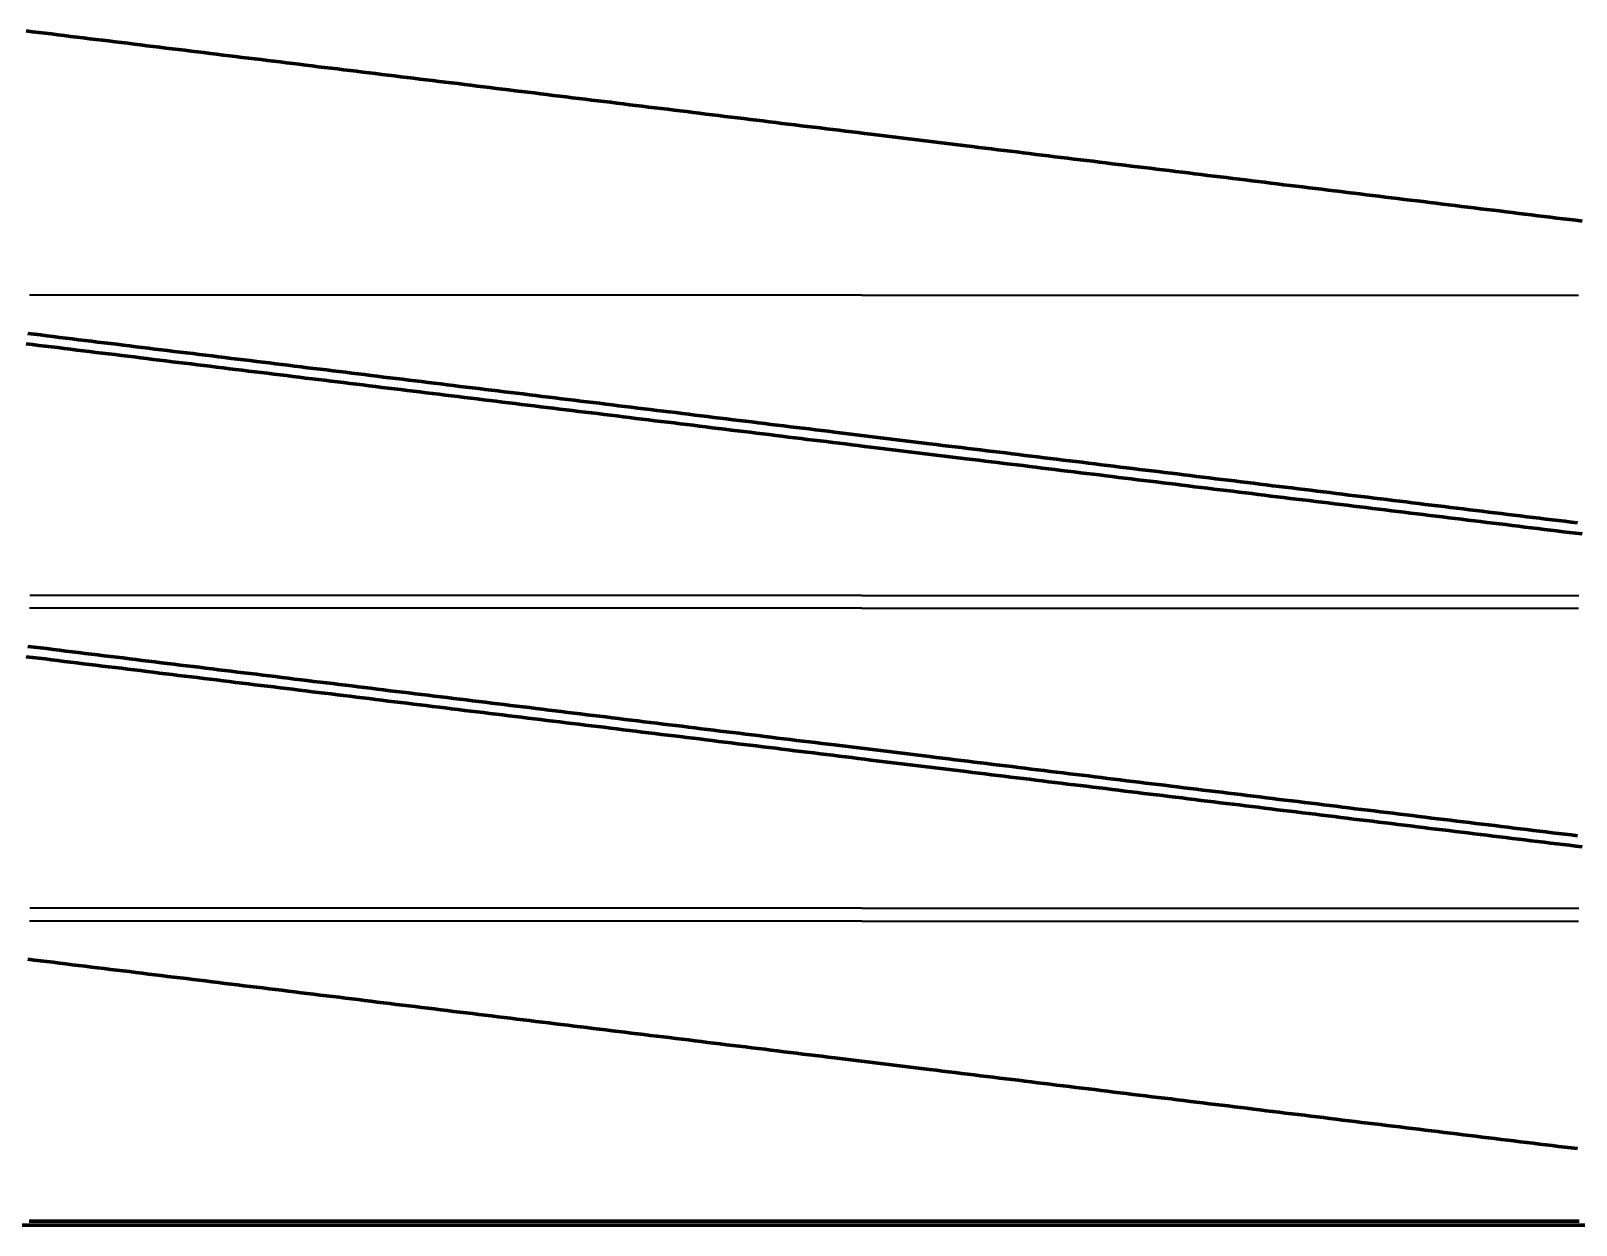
# Model space of a CAD drawing. Header units: millimetres. Extents: x 0 to 2382, y 0 to 420.
# Drawn here: x 156.19 to 168.29, y 159.91 to 169.26 of the extents above; entities that cross this region are included whole.
import ezdxf

# ---------------------------------------------------------------- set-up
doc = ezdxf.new("R2010")
doc.units = ezdxf.units.MM
doc.linetypes.add('IRAM-E-TRAZOS', pattern=[5, 4, -1])
doc.layers.add('01-VISIBLE', color=7, linetype='CONTINUOUS', lineweight=70)
doc.layers.add('02-OCULTA', color=4, linetype='IRAM-E-TRAZOS', lineweight=35)

msp = doc.modelspace()

# ---------------------------------------------------------------- linework, layer by layer
at = {"layer": '01-VISIBLE'}
for p, q in [((163.515, 168.358), (162.77, 168.449)), ((163.23, 166.026), (162.485, 166.117)), ((163.515, 165.908), (162.77, 165.999)), ((163.23, 163.576), (162.485, 163.667)), ((163.515, 163.458), (162.77, 163.549)), ((163.23, 161.126), (162.485, 161.217)), ((154.62, 159.908), (171.38, 159.908)), ((154.62, 159.908), (171.38, 159.908)), ((162.699, 159.938), (163.301, 159.938))]:
    msp.add_line(p, q, dxfattribs=at)
for points in [[(162.77, 168.449), (162.72, 168.455), (162.67, 168.462), (162.621, 168.468), (162.571, 168.474), (162.521, 168.48), (162.471, 168.486), (162.422, 168.492), (162.372, 168.498), (162.322, 168.504), (162.272, 168.51), (162.223, 168.516), (162.173, 168.522), (162.123, 168.528), (162.073, 168.534), (162.024, 168.541), (161.974, 168.547), (161.924, 168.553), (161.874, 168.559), (161.825, 168.565), (161.775, 168.571), (161.725, 168.577), (161.675, 168.583), (161.626, 168.589), (161.576, 168.595), (161.526, 168.601), (161.476, 168.607), (161.427, 168.614), (161.377, 168.62), (161.327, 168.626), (161.277, 168.632), (161.228, 168.638), (161.178, 168.644), (161.128, 168.65), (161.078, 168.656), (161.029, 168.662), (160.979, 168.668), (160.929, 168.674), (160.879, 168.68), (160.83, 168.686), (160.78, 168.693), (160.73, 168.699), (160.68, 168.705), (160.631, 168.711), (160.581, 168.717), (160.531, 168.723), (160.481, 168.729), (160.431, 168.735), (160.382, 168.741), (160.332, 168.747), (160.282, 168.753), (160.232, 168.759), (160.183, 168.765), (160.133, 168.772), (160.083, 168.778), (160.033, 168.784), (159.984, 168.79), (159.934, 168.796), (159.884, 168.802), (159.834, 168.808), (159.785, 168.814), (159.735, 168.82), (159.685, 168.826), (159.635, 168.832), (159.586, 168.838), (159.536, 168.845), (159.486, 168.851), (159.436, 168.857), (159.387, 168.863), (159.337, 168.869), (159.287, 168.875), (159.237, 168.881), (159.188, 168.887), (159.138, 168.893), (159.088, 168.899), (159.038, 168.905), (158.989, 168.911), (158.939, 168.917), (158.889, 168.924), (158.839, 168.93), (158.79, 168.936), (158.74, 168.942), (158.69, 168.948), (158.64, 168.954), (158.591, 168.96), (158.541, 168.966), (158.491, 168.972), (158.441, 168.978), (158.392, 168.984), (158.342, 168.99), (158.292, 168.997), (158.242, 169.003), (158.193, 169.009), (158.143, 169.015), (158.093, 169.021), (158.043, 169.027), (157.994, 169.033), (157.944, 169.039), (157.894, 169.045), (157.844, 169.051), (157.794, 169.057), (157.745, 169.063), (157.695, 169.069), (157.645, 169.076), (157.595, 169.082), (157.546, 169.088), (157.496, 169.094), (157.446, 169.1), (157.396, 169.106), (157.347, 169.112), (157.297, 169.118), (157.247, 169.124), (157.197, 169.13), (157.148, 169.136), (157.098, 169.142), (157.048, 169.149), (156.998, 169.155), (156.949, 169.161), (156.899, 169.167), (156.849, 169.173), (156.799, 169.179), (156.75, 169.185), (156.7, 169.191), (156.65, 169.197), (156.6, 169.203), (156.551, 169.209), (156.501, 169.215), (156.451, 169.221), (156.401, 169.228), (156.352, 169.234), (156.302, 169.24), (156.252, 169.246), (156.202, 169.252), (156.153, 169.258)], [(163.515, 168.358), (163.565, 168.352), (163.615, 168.346), (163.664, 168.34), (163.714, 168.334), (163.764, 168.328), (163.814, 168.322), (163.863, 168.316), (163.913, 168.31), (163.963, 168.304), (164.013, 168.298), (164.062, 168.291), (164.112, 168.285), (164.162, 168.279), (164.212, 168.273), (164.261, 168.267), (164.311, 168.261), (164.361, 168.255), (164.411, 168.249), (164.46, 168.243), (164.51, 168.237), (164.56, 168.231), (164.61, 168.225), (164.659, 168.218), (164.709, 168.212), (164.759, 168.206), (164.809, 168.2), (164.858, 168.194), (164.908, 168.188), (164.958, 168.182), (165.008, 168.176), (165.057, 168.17), (165.107, 168.164), (165.157, 168.158), (165.207, 168.152), (165.256, 168.146), (165.306, 168.139), (165.356, 168.133), (165.406, 168.127), (165.456, 168.121), (165.505, 168.115), (165.555, 168.109), (165.605, 168.103), (165.655, 168.097), (165.704, 168.091), (165.754, 168.085), (165.804, 168.079), (165.854, 168.073), (165.903, 168.066), (165.953, 168.06), (166.003, 168.054), (166.053, 168.048), (166.102, 168.042), (166.152, 168.036), (166.202, 168.03), (166.252, 168.024), (166.301, 168.018), (166.351, 168.012), (166.401, 168.006), (166.451, 168), (166.5, 167.994), (166.55, 167.987), (166.6, 167.981), (166.65, 167.975), (166.699, 167.969), (166.749, 167.963), (166.799, 167.957), (166.849, 167.951), (166.898, 167.945), (166.948, 167.939), (166.998, 167.933), (167.048, 167.927), (167.097, 167.921), (167.147, 167.914), (167.197, 167.908), (167.247, 167.902), (167.296, 167.896), (167.346, 167.89), (167.396, 167.884), (167.446, 167.878), (167.495, 167.872), (167.545, 167.866), (167.595, 167.86), (167.645, 167.854), (167.694, 167.848), (167.744, 167.842), (167.794, 167.835), (167.844, 167.829), (167.893, 167.823), (167.943, 167.817), (167.993, 167.811), (168.043, 167.805), (168.093, 167.799), (168.142, 167.793), (168.192, 167.787), (168.242, 167.781), (168.292, 167.775), (168.341, 167.769)], [(162.77, 165.999), (162.72, 166.005), (162.67, 166.012), (162.621, 166.018), (162.571, 166.024), (162.521, 166.03), (162.471, 166.036), (162.422, 166.042), (162.372, 166.048), (162.322, 166.054), (162.272, 166.06), (162.223, 166.066), (162.173, 166.072), (162.123, 166.078), (162.073, 166.084), (162.024, 166.091), (161.974, 166.097), (161.924, 166.103), (161.874, 166.109), (161.825, 166.115), (161.775, 166.121), (161.725, 166.127), (161.675, 166.133), (161.626, 166.139), (161.576, 166.145), (161.526, 166.151), (161.476, 166.157), (161.427, 166.164), (161.377, 166.17), (161.327, 166.176), (161.277, 166.182), (161.228, 166.188), (161.178, 166.194), (161.128, 166.2), (161.078, 166.206), (161.029, 166.212), (160.979, 166.218), (160.929, 166.224), (160.879, 166.23), (160.83, 166.236), (160.78, 166.243), (160.73, 166.249), (160.68, 166.255), (160.631, 166.261), (160.581, 166.267), (160.531, 166.273), (160.481, 166.279), (160.431, 166.285), (160.382, 166.291), (160.332, 166.297), (160.282, 166.303), (160.232, 166.309), (160.183, 166.315), (160.133, 166.322), (160.083, 166.328), (160.033, 166.334), (159.984, 166.34), (159.934, 166.346), (159.884, 166.352), (159.834, 166.358), (159.785, 166.364), (159.735, 166.37), (159.685, 166.376), (159.635, 166.382), (159.586, 166.388), (159.536, 166.395), (159.486, 166.401), (159.436, 166.407), (159.387, 166.413), (159.337, 166.419), (159.287, 166.425), (159.237, 166.431), (159.188, 166.437), (159.138, 166.443), (159.088, 166.449), (159.038, 166.455), (158.989, 166.461), (158.939, 166.467), (158.889, 166.474), (158.839, 166.48), (158.79, 166.486), (158.74, 166.492), (158.69, 166.498), (158.64, 166.504), (158.591, 166.51), (158.541, 166.516), (158.491, 166.522), (158.441, 166.528), (158.392, 166.534), (158.342, 166.54), (158.292, 166.547), (158.242, 166.553), (158.193, 166.559), (158.143, 166.565), (158.093, 166.571), (158.043, 166.577), (157.994, 166.583), (157.944, 166.589), (157.894, 166.595), (157.844, 166.601), (157.794, 166.607), (157.745, 166.613), (157.695, 166.619), (157.645, 166.626), (157.595, 166.632), (157.546, 166.638), (157.496, 166.644), (157.446, 166.65), (157.396, 166.656), (157.347, 166.662), (157.297, 166.668), (157.247, 166.674), (157.197, 166.68), (157.148, 166.686), (157.098, 166.692), (157.048, 166.699), (156.998, 166.705), (156.949, 166.711), (156.899, 166.717), (156.849, 166.723), (156.799, 166.729), (156.75, 166.735), (156.7, 166.741), (156.65, 166.747), (156.6, 166.753), (156.551, 166.759), (156.501, 166.765), (156.451, 166.771), (156.401, 166.778), (156.352, 166.784), (156.302, 166.79), (156.252, 166.796), (156.202, 166.802), (156.153, 166.808)], [(162.485, 166.117), (162.435, 166.123), (162.385, 166.129), (162.336, 166.135), (162.286, 166.141), (162.236, 166.147), (162.186, 166.153), (162.137, 166.159), (162.087, 166.165), (162.037, 166.171), (161.987, 166.177), (161.938, 166.184), (161.888, 166.19), (161.838, 166.196), (161.788, 166.202), (161.739, 166.208), (161.689, 166.214), (161.639, 166.22), (161.589, 166.226), (161.54, 166.232), (161.49, 166.238), (161.44, 166.244), (161.39, 166.25), (161.341, 166.257), (161.291, 166.263), (161.241, 166.269), (161.191, 166.275), (161.142, 166.281), (161.092, 166.287), (161.042, 166.293), (160.992, 166.299), (160.943, 166.305), (160.893, 166.311), (160.843, 166.317), (160.793, 166.323), (160.744, 166.329), (160.694, 166.336), (160.644, 166.342), (160.594, 166.348), (160.544, 166.354), (160.495, 166.36), (160.445, 166.366), (160.395, 166.372), (160.345, 166.378), (160.296, 166.384), (160.246, 166.39), (160.196, 166.396), (160.146, 166.402), (160.097, 166.409), (160.047, 166.415), (159.997, 166.421), (159.947, 166.427), (159.898, 166.433), (159.848, 166.439), (159.798, 166.445), (159.748, 166.451), (159.699, 166.457), (159.649, 166.463), (159.599, 166.469), (159.549, 166.475), (159.5, 166.481), (159.45, 166.488), (159.4, 166.494), (159.35, 166.5), (159.301, 166.506), (159.251, 166.512), (159.201, 166.518), (159.151, 166.524), (159.102, 166.53), (159.052, 166.536), (159.002, 166.542), (158.952, 166.548), (158.903, 166.554), (158.853, 166.561), (158.803, 166.567), (158.753, 166.573), (158.704, 166.579), (158.654, 166.585), (158.604, 166.591), (158.554, 166.597), (158.505, 166.603), (158.455, 166.609), (158.405, 166.615), (158.355, 166.621), (158.306, 166.627), (158.256, 166.633), (158.206, 166.64), (158.156, 166.646), (158.107, 166.652), (158.057, 166.658), (158.007, 166.664), (157.957, 166.67), (157.907, 166.676), (157.858, 166.682), (157.808, 166.688), (157.758, 166.694), (157.708, 166.7), (157.659, 166.706), (157.609, 166.713), (157.559, 166.719), (157.509, 166.725), (157.46, 166.731), (157.41, 166.737), (157.36, 166.743), (157.31, 166.749), (157.261, 166.755), (157.211, 166.761), (157.161, 166.767), (157.111, 166.773), (157.062, 166.779), (157.012, 166.785), (156.962, 166.792), (156.912, 166.798), (156.863, 166.804), (156.813, 166.81), (156.763, 166.816), (156.713, 166.822), (156.664, 166.828), (156.614, 166.834), (156.564, 166.84), (156.514, 166.846), (156.465, 166.852), (156.415, 166.858), (156.365, 166.865), (156.315, 166.871), (156.266, 166.877), (156.216, 166.883), (156.166, 166.889)], [(163.23, 166.026), (163.28, 166.02), (163.33, 166.013), (163.379, 166.007), (163.429, 166.001), (163.479, 165.995), (163.529, 165.989), (163.578, 165.983), (163.628, 165.977), (163.678, 165.971), (163.728, 165.965), (163.777, 165.959), (163.827, 165.953), (163.877, 165.947), (163.927, 165.941), (163.976, 165.934), (164.026, 165.928), (164.076, 165.922), (164.126, 165.916), (164.175, 165.91), (164.225, 165.904), (164.275, 165.898), (164.325, 165.892), (164.374, 165.886), (164.424, 165.88), (164.474, 165.874), (164.524, 165.868), (164.573, 165.861), (164.623, 165.855), (164.673, 165.849), (164.723, 165.843), (164.772, 165.837), (164.822, 165.831), (164.872, 165.825), (164.922, 165.819), (164.971, 165.813), (165.021, 165.807), (165.071, 165.801), (165.121, 165.795), (165.17, 165.789), (165.22, 165.782), (165.27, 165.776), (165.32, 165.77), (165.369, 165.764), (165.419, 165.758), (165.469, 165.752), (165.519, 165.746), (165.569, 165.74), (165.618, 165.734), (165.668, 165.728), (165.718, 165.722), (165.768, 165.716), (165.817, 165.71), (165.867, 165.703), (165.917, 165.697), (165.967, 165.691), (166.016, 165.685), (166.066, 165.679), (166.116, 165.673), (166.166, 165.667), (166.215, 165.661), (166.265, 165.655), (166.315, 165.649), (166.365, 165.643), (166.414, 165.637), (166.464, 165.63), (166.514, 165.624), (166.564, 165.618), (166.613, 165.612), (166.663, 165.606), (166.713, 165.6), (166.763, 165.594), (166.812, 165.588), (166.862, 165.582), (166.912, 165.576), (166.962, 165.57), (167.011, 165.564), (167.061, 165.558), (167.111, 165.551), (167.161, 165.545), (167.21, 165.539), (167.26, 165.533), (167.31, 165.527), (167.36, 165.521), (167.409, 165.515), (167.459, 165.509), (167.509, 165.503), (167.559, 165.497), (167.608, 165.491), (167.658, 165.485), (167.708, 165.478), (167.758, 165.472), (167.807, 165.466), (167.857, 165.46), (167.907, 165.454), (167.957, 165.448), (168.006, 165.442), (168.056, 165.436), (168.106, 165.43), (168.156, 165.424), (168.206, 165.418), (168.255, 165.412), (168.305, 165.406)], [(163.515, 165.908), (163.565, 165.902), (163.615, 165.896), (163.664, 165.89), (163.714, 165.884), (163.764, 165.878), (163.814, 165.872), (163.863, 165.866), (163.913, 165.86), (163.963, 165.854), (164.013, 165.848), (164.062, 165.841), (164.112, 165.835), (164.162, 165.829), (164.212, 165.823), (164.261, 165.817), (164.311, 165.811), (164.361, 165.805), (164.411, 165.799), (164.46, 165.793), (164.51, 165.787), (164.56, 165.781), (164.61, 165.775), (164.659, 165.768), (164.709, 165.762), (164.759, 165.756), (164.809, 165.75), (164.858, 165.744), (164.908, 165.738), (164.958, 165.732), (165.008, 165.726), (165.057, 165.72), (165.107, 165.714), (165.157, 165.708), (165.207, 165.702), (165.256, 165.696), (165.306, 165.689), (165.356, 165.683), (165.406, 165.677), (165.456, 165.671), (165.505, 165.665), (165.555, 165.659), (165.605, 165.653), (165.655, 165.647), (165.704, 165.641), (165.754, 165.635), (165.804, 165.629), (165.854, 165.623), (165.903, 165.616), (165.953, 165.61), (166.003, 165.604), (166.053, 165.598), (166.102, 165.592), (166.152, 165.586), (166.202, 165.58), (166.252, 165.574), (166.301, 165.568), (166.351, 165.562), (166.401, 165.556), (166.451, 165.55), (166.5, 165.544), (166.55, 165.537), (166.6, 165.531), (166.65, 165.525), (166.699, 165.519), (166.749, 165.513), (166.799, 165.507), (166.849, 165.501), (166.898, 165.495), (166.948, 165.489), (166.998, 165.483), (167.048, 165.477), (167.097, 165.471), (167.147, 165.464), (167.197, 165.458), (167.247, 165.452), (167.296, 165.446), (167.346, 165.44), (167.396, 165.434), (167.446, 165.428), (167.495, 165.422), (167.545, 165.416), (167.595, 165.41), (167.645, 165.404), (167.694, 165.398), (167.744, 165.392), (167.794, 165.385), (167.844, 165.379), (167.893, 165.373), (167.943, 165.367), (167.993, 165.361), (168.043, 165.355), (168.093, 165.349), (168.142, 165.343), (168.192, 165.337), (168.242, 165.331), (168.292, 165.325), (168.341, 165.319)], [(162.485, 163.667), (162.435, 163.673), (162.385, 163.679), (162.336, 163.685), (162.286, 163.691), (162.236, 163.697), (162.186, 163.703), (162.137, 163.709), (162.087, 163.715), (162.037, 163.721), (161.987, 163.727), (161.938, 163.734), (161.888, 163.74), (161.838, 163.746), (161.788, 163.752), (161.739, 163.758), (161.689, 163.764), (161.639, 163.77), (161.589, 163.776), (161.54, 163.782), (161.49, 163.788), (161.44, 163.794), (161.39, 163.8), (161.341, 163.807), (161.291, 163.813), (161.241, 163.819), (161.191, 163.825), (161.142, 163.831), (161.092, 163.837), (161.042, 163.843), (160.992, 163.849), (160.943, 163.855), (160.893, 163.861), (160.843, 163.867), (160.793, 163.873), (160.744, 163.879), (160.694, 163.886), (160.644, 163.892), (160.594, 163.898), (160.544, 163.904), (160.495, 163.91), (160.445, 163.916), (160.395, 163.922), (160.345, 163.928), (160.296, 163.934), (160.246, 163.94), (160.196, 163.946), (160.146, 163.952), (160.097, 163.959), (160.047, 163.965), (159.997, 163.971), (159.947, 163.977), (159.898, 163.983), (159.848, 163.989), (159.798, 163.995), (159.748, 164.001), (159.699, 164.007), (159.649, 164.013), (159.599, 164.019), (159.549, 164.025), (159.5, 164.031), (159.45, 164.038), (159.4, 164.044), (159.35, 164.05), (159.301, 164.056), (159.251, 164.062), (159.201, 164.068), (159.151, 164.074), (159.102, 164.08), (159.052, 164.086), (159.002, 164.092), (158.952, 164.098), (158.903, 164.104), (158.853, 164.111), (158.803, 164.117), (158.753, 164.123), (158.704, 164.129), (158.654, 164.135), (158.604, 164.141), (158.554, 164.147), (158.505, 164.153), (158.455, 164.159), (158.405, 164.165), (158.355, 164.171), (158.306, 164.177), (158.256, 164.183), (158.206, 164.19), (158.156, 164.196), (158.107, 164.202), (158.057, 164.208), (158.007, 164.214), (157.957, 164.22), (157.907, 164.226), (157.858, 164.232), (157.808, 164.238), (157.758, 164.244), (157.708, 164.25), (157.659, 164.256), (157.609, 164.263), (157.559, 164.269), (157.509, 164.275), (157.46, 164.281), (157.41, 164.287), (157.36, 164.293), (157.31, 164.299), (157.261, 164.305), (157.211, 164.311), (157.161, 164.317), (157.111, 164.323), (157.062, 164.329), (157.012, 164.335), (156.962, 164.342), (156.912, 164.348), (156.863, 164.354), (156.813, 164.36), (156.763, 164.366), (156.713, 164.372), (156.664, 164.378), (156.614, 164.384), (156.564, 164.39), (156.514, 164.396), (156.465, 164.402), (156.415, 164.408), (156.365, 164.415), (156.315, 164.421), (156.266, 164.427), (156.216, 164.433), (156.166, 164.439)], [(162.77, 163.549), (162.72, 163.555), (162.67, 163.562), (162.621, 163.568), (162.571, 163.574), (162.521, 163.58), (162.471, 163.586), (162.422, 163.592), (162.372, 163.598), (162.322, 163.604), (162.272, 163.61), (162.223, 163.616), (162.173, 163.622), (162.123, 163.628), (162.073, 163.634), (162.024, 163.641), (161.974, 163.647), (161.924, 163.653), (161.874, 163.659), (161.825, 163.665), (161.775, 163.671), (161.725, 163.677), (161.675, 163.683), (161.626, 163.689), (161.576, 163.695), (161.526, 163.701), (161.476, 163.707), (161.427, 163.714), (161.377, 163.72), (161.327, 163.726), (161.277, 163.732), (161.228, 163.738), (161.178, 163.744), (161.128, 163.75), (161.078, 163.756), (161.029, 163.762), (160.979, 163.768), (160.929, 163.774), (160.879, 163.78), (160.83, 163.786), (160.78, 163.793), (160.73, 163.799), (160.68, 163.805), (160.631, 163.811), (160.581, 163.817), (160.531, 163.823), (160.481, 163.829), (160.431, 163.835), (160.382, 163.841), (160.332, 163.847), (160.282, 163.853), (160.232, 163.859), (160.183, 163.865), (160.133, 163.872), (160.083, 163.878), (160.033, 163.884), (159.984, 163.89), (159.934, 163.896), (159.884, 163.902), (159.834, 163.908), (159.785, 163.914), (159.735, 163.92), (159.685, 163.926), (159.635, 163.932), (159.586, 163.938), (159.536, 163.945), (159.486, 163.951), (159.436, 163.957), (159.387, 163.963), (159.337, 163.969), (159.287, 163.975), (159.237, 163.981), (159.188, 163.987), (159.138, 163.993), (159.088, 163.999), (159.038, 164.005), (158.989, 164.011), (158.939, 164.017), (158.889, 164.024), (158.839, 164.03), (158.79, 164.036), (158.74, 164.042), (158.69, 164.048), (158.64, 164.054), (158.591, 164.06), (158.541, 164.066), (158.491, 164.072), (158.441, 164.078), (158.392, 164.084), (158.342, 164.09), (158.292, 164.097), (158.242, 164.103), (158.193, 164.109), (158.143, 164.115), (158.093, 164.121), (158.043, 164.127), (157.994, 164.133), (157.944, 164.139), (157.894, 164.145), (157.844, 164.151), (157.794, 164.157), (157.745, 164.163), (157.695, 164.169), (157.645, 164.176), (157.595, 164.182), (157.546, 164.188), (157.496, 164.194), (157.446, 164.2), (157.396, 164.206), (157.347, 164.212), (157.297, 164.218), (157.247, 164.224), (157.197, 164.23), (157.148, 164.236), (157.098, 164.242), (157.048, 164.249), (156.998, 164.255), (156.949, 164.261), (156.899, 164.267), (156.849, 164.273), (156.799, 164.279), (156.75, 164.285), (156.7, 164.291), (156.65, 164.297), (156.6, 164.303), (156.551, 164.309), (156.501, 164.315), (156.451, 164.321), (156.401, 164.328), (156.352, 164.334), (156.302, 164.34), (156.252, 164.346), (156.202, 164.352), (156.153, 164.358)], [(163.23, 163.576), (163.28, 163.57), (163.33, 163.563), (163.379, 163.557), (163.429, 163.551), (163.479, 163.545), (163.529, 163.539), (163.578, 163.533), (163.628, 163.527), (163.678, 163.521), (163.728, 163.515), (163.777, 163.509), (163.827, 163.503), (163.877, 163.497), (163.927, 163.491), (163.976, 163.484), (164.026, 163.478), (164.076, 163.472), (164.126, 163.466), (164.175, 163.46), (164.225, 163.454), (164.275, 163.448), (164.325, 163.442), (164.374, 163.436), (164.424, 163.43), (164.474, 163.424), (164.524, 163.418), (164.573, 163.411), (164.623, 163.405), (164.673, 163.399), (164.723, 163.393), (164.772, 163.387), (164.822, 163.381), (164.872, 163.375), (164.922, 163.369), (164.971, 163.363), (165.021, 163.357), (165.071, 163.351), (165.121, 163.345), (165.17, 163.339), (165.22, 163.332), (165.27, 163.326), (165.32, 163.32), (165.369, 163.314), (165.419, 163.308), (165.469, 163.302), (165.519, 163.296), (165.569, 163.29), (165.618, 163.284), (165.668, 163.278), (165.718, 163.272), (165.768, 163.266), (165.817, 163.26), (165.867, 163.253), (165.917, 163.247), (165.967, 163.241), (166.016, 163.235), (166.066, 163.229), (166.116, 163.223), (166.166, 163.217), (166.215, 163.211), (166.265, 163.205), (166.315, 163.199), (166.365, 163.193), (166.414, 163.187), (166.464, 163.18), (166.514, 163.174), (166.564, 163.168), (166.613, 163.162), (166.663, 163.156), (166.713, 163.15), (166.763, 163.144), (166.812, 163.138), (166.862, 163.132), (166.912, 163.126), (166.962, 163.12), (167.011, 163.114), (167.061, 163.108), (167.111, 163.101), (167.161, 163.095), (167.21, 163.089), (167.26, 163.083), (167.31, 163.077), (167.36, 163.071), (167.409, 163.065), (167.459, 163.059), (167.509, 163.053), (167.559, 163.047), (167.608, 163.041), (167.658, 163.035), (167.708, 163.028), (167.758, 163.022), (167.807, 163.016), (167.857, 163.01), (167.907, 163.004), (167.957, 162.998), (168.006, 162.992), (168.056, 162.986), (168.106, 162.98), (168.156, 162.974), (168.206, 162.968), (168.255, 162.962), (168.305, 162.956)], [(163.515, 163.458), (163.565, 163.452), (163.615, 163.446), (163.664, 163.44), (163.714, 163.434), (163.764, 163.428), (163.814, 163.422), (163.863, 163.416), (163.913, 163.41), (163.963, 163.404), (164.013, 163.398), (164.062, 163.391), (164.112, 163.385), (164.162, 163.379), (164.212, 163.373), (164.261, 163.367), (164.311, 163.361), (164.361, 163.355), (164.411, 163.349), (164.46, 163.343), (164.51, 163.337), (164.56, 163.331), (164.61, 163.325), (164.659, 163.318), (164.709, 163.312), (164.759, 163.306), (164.809, 163.3), (164.858, 163.294), (164.908, 163.288), (164.958, 163.282), (165.008, 163.276), (165.057, 163.27), (165.107, 163.264), (165.157, 163.258), (165.207, 163.252), (165.256, 163.246), (165.306, 163.239), (165.356, 163.233), (165.406, 163.227), (165.456, 163.221), (165.505, 163.215), (165.555, 163.209), (165.605, 163.203), (165.655, 163.197), (165.704, 163.191), (165.754, 163.185), (165.804, 163.179), (165.854, 163.173), (165.903, 163.166), (165.953, 163.16), (166.003, 163.154), (166.053, 163.148), (166.102, 163.142), (166.152, 163.136), (166.202, 163.13), (166.252, 163.124), (166.301, 163.118), (166.351, 163.112), (166.401, 163.106), (166.451, 163.1), (166.5, 163.094), (166.55, 163.087), (166.6, 163.081), (166.65, 163.075), (166.699, 163.069), (166.749, 163.063), (166.799, 163.057), (166.849, 163.051), (166.898, 163.045), (166.948, 163.039), (166.998, 163.033), (167.048, 163.027), (167.097, 163.021), (167.147, 163.014), (167.197, 163.008), (167.247, 163.002), (167.296, 162.996), (167.346, 162.99), (167.396, 162.984), (167.446, 162.978), (167.495, 162.972), (167.545, 162.966), (167.595, 162.96), (167.645, 162.954), (167.694, 162.948), (167.744, 162.942), (167.794, 162.935), (167.844, 162.929), (167.893, 162.923), (167.943, 162.917), (167.993, 162.911), (168.043, 162.905), (168.093, 162.899), (168.142, 162.893), (168.192, 162.887), (168.242, 162.881), (168.292, 162.875), (168.341, 162.869)], [(162.485, 161.217), (162.435, 161.223), (162.385, 161.229), (162.336, 161.235), (162.286, 161.241), (162.236, 161.247), (162.186, 161.253), (162.137, 161.259), (162.087, 161.265), (162.037, 161.271), (161.987, 161.277), (161.938, 161.284), (161.888, 161.29), (161.838, 161.296), (161.788, 161.302), (161.739, 161.308), (161.689, 161.314), (161.639, 161.32), (161.589, 161.326), (161.54, 161.332), (161.49, 161.338), (161.44, 161.344), (161.39, 161.35), (161.341, 161.357), (161.291, 161.363), (161.241, 161.369), (161.191, 161.375), (161.142, 161.381), (161.092, 161.387), (161.042, 161.393), (160.992, 161.399), (160.943, 161.405), (160.893, 161.411), (160.843, 161.417), (160.793, 161.423), (160.744, 161.429), (160.694, 161.436), (160.644, 161.442), (160.594, 161.448), (160.544, 161.454), (160.495, 161.46), (160.445, 161.466), (160.395, 161.472), (160.345, 161.478), (160.296, 161.484), (160.246, 161.49), (160.196, 161.496), (160.146, 161.502), (160.097, 161.509), (160.047, 161.515), (159.997, 161.521), (159.947, 161.527), (159.898, 161.533), (159.848, 161.539), (159.798, 161.545), (159.748, 161.551), (159.699, 161.557), (159.649, 161.563), (159.599, 161.569), (159.549, 161.575), (159.5, 161.581), (159.45, 161.588), (159.4, 161.594), (159.35, 161.6), (159.301, 161.606), (159.251, 161.612), (159.201, 161.618), (159.151, 161.624), (159.102, 161.63), (159.052, 161.636), (159.002, 161.642), (158.952, 161.648), (158.903, 161.654), (158.853, 161.661), (158.803, 161.667), (158.753, 161.673), (158.704, 161.679), (158.654, 161.685), (158.604, 161.691), (158.554, 161.697), (158.505, 161.703), (158.455, 161.709), (158.405, 161.715), (158.355, 161.721), (158.306, 161.727), (158.256, 161.733), (158.206, 161.74), (158.156, 161.746), (158.107, 161.752), (158.057, 161.758), (158.007, 161.764), (157.957, 161.77), (157.907, 161.776), (157.858, 161.782), (157.808, 161.788), (157.758, 161.794), (157.708, 161.8), (157.659, 161.806), (157.609, 161.813), (157.559, 161.819), (157.509, 161.825), (157.46, 161.831), (157.41, 161.837), (157.36, 161.843), (157.31, 161.849), (157.261, 161.855), (157.211, 161.861), (157.161, 161.867), (157.111, 161.873), (157.062, 161.879), (157.012, 161.885), (156.962, 161.892), (156.912, 161.898), (156.863, 161.904), (156.813, 161.91), (156.763, 161.916), (156.713, 161.922), (156.664, 161.928), (156.614, 161.934), (156.564, 161.94), (156.514, 161.946), (156.465, 161.952), (156.415, 161.958), (156.365, 161.965), (156.315, 161.971), (156.266, 161.977), (156.216, 161.983), (156.166, 161.989)], [(163.23, 161.126), (163.28, 161.12), (163.33, 161.113), (163.379, 161.107), (163.429, 161.101), (163.479, 161.095), (163.529, 161.089), (163.578, 161.083), (163.628, 161.077), (163.678, 161.071), (163.728, 161.065), (163.777, 161.059), (163.827, 161.053), (163.877, 161.047), (163.927, 161.041), (163.976, 161.034), (164.026, 161.028), (164.076, 161.022), (164.126, 161.016), (164.175, 161.01), (164.225, 161.004), (164.275, 160.998), (164.325, 160.992), (164.374, 160.986), (164.424, 160.98), (164.474, 160.974), (164.524, 160.968), (164.573, 160.961), (164.623, 160.955), (164.673, 160.949), (164.723, 160.943), (164.772, 160.937), (164.822, 160.931), (164.872, 160.925), (164.922, 160.919), (164.971, 160.913), (165.021, 160.907), (165.071, 160.901), (165.121, 160.895), (165.17, 160.889), (165.22, 160.882), (165.27, 160.876), (165.32, 160.87), (165.369, 160.864), (165.419, 160.858), (165.469, 160.852), (165.519, 160.846), (165.569, 160.84), (165.618, 160.834), (165.668, 160.828), (165.718, 160.822), (165.768, 160.816), (165.817, 160.81), (165.867, 160.803), (165.917, 160.797), (165.967, 160.791), (166.016, 160.785), (166.066, 160.779), (166.116, 160.773), (166.166, 160.767), (166.215, 160.761), (166.265, 160.755), (166.315, 160.749), (166.365, 160.743), (166.414, 160.737), (166.464, 160.73), (166.514, 160.724), (166.564, 160.718), (166.613, 160.712), (166.663, 160.706), (166.713, 160.7), (166.763, 160.694), (166.812, 160.688), (166.862, 160.682), (166.912, 160.676), (166.962, 160.67), (167.011, 160.664), (167.061, 160.658), (167.111, 160.651), (167.161, 160.645), (167.21, 160.639), (167.26, 160.633), (167.31, 160.627), (167.36, 160.621), (167.409, 160.615), (167.459, 160.609), (167.509, 160.603), (167.559, 160.597), (167.608, 160.591), (167.658, 160.585), (167.708, 160.578), (167.758, 160.572), (167.807, 160.566), (167.857, 160.56), (167.907, 160.554), (167.957, 160.548), (168.006, 160.542), (168.056, 160.536), (168.106, 160.53), (168.156, 160.524), (168.206, 160.518), (168.255, 160.512), (168.305, 160.506)], [(162.699, 159.938), (162.649, 159.938), (162.599, 159.938), (162.549, 159.938), (162.499, 159.938), (162.448, 159.938), (162.398, 159.938), (162.348, 159.938), (162.298, 159.938), (162.248, 159.938), (162.197, 159.938), (162.147, 159.938), (162.097, 159.938), (162.047, 159.938), (161.997, 159.938), (161.947, 159.938), (161.896, 159.938), (161.846, 159.938), (161.796, 159.938), (161.746, 159.938), (161.696, 159.938), (161.645, 159.938), (161.595, 159.938), (161.545, 159.938), (161.495, 159.938), (161.445, 159.938), (161.395, 159.938), (161.344, 159.938), (161.294, 159.938), (161.244, 159.938), (161.194, 159.938), (161.144, 159.938), (161.093, 159.938), (161.043, 159.938), (160.993, 159.938), (160.943, 159.938), (160.893, 159.938), (160.843, 159.938), (160.792, 159.938), (160.742, 159.938), (160.692, 159.938), (160.642, 159.938), (160.592, 159.938), (160.541, 159.938), (160.491, 159.938), (160.441, 159.938), (160.391, 159.938), (160.341, 159.938), (160.291, 159.938), (160.24, 159.938), (160.19, 159.938), (160.14, 159.938), (160.09, 159.938), (160.04, 159.938), (159.989, 159.938), (159.939, 159.938), (159.889, 159.938), (159.839, 159.938), (159.789, 159.938), (159.739, 159.938), (159.688, 159.938), (159.638, 159.938), (159.588, 159.938), (159.538, 159.938), (159.488, 159.938), (159.437, 159.938), (159.387, 159.938), (159.337, 159.938), (159.287, 159.938), (159.237, 159.938), (159.187, 159.938), (159.136, 159.938), (159.086, 159.938), (159.036, 159.938), (158.986, 159.938), (158.936, 159.938), (158.885, 159.938), (158.835, 159.938), (158.785, 159.938), (158.735, 159.938), (158.685, 159.938), (158.635, 159.938), (158.584, 159.938), (158.534, 159.938), (158.484, 159.938), (158.434, 159.938), (158.384, 159.938), (158.333, 159.938), (158.283, 159.938), (158.233, 159.938), (158.183, 159.938), (158.133, 159.938), (158.083, 159.938), (158.032, 159.938), (157.982, 159.938), (157.932, 159.938), (157.882, 159.938), (157.832, 159.938), (157.781, 159.938), (157.731, 159.938), (157.681, 159.938), (157.631, 159.938), (157.581, 159.938), (157.531, 159.938), (157.48, 159.938), (157.43, 159.938), (157.38, 159.938), (157.33, 159.938), (157.28, 159.938), (157.229, 159.938), (157.179, 159.938), (157.129, 159.938), (157.079, 159.938), (157.029, 159.938), (156.979, 159.938), (156.928, 159.938), (156.878, 159.938), (156.828, 159.938), (156.778, 159.938), (156.728, 159.938), (156.677, 159.938), (156.627, 159.938), (156.577, 159.938), (156.527, 159.938), (156.477, 159.938), (156.427, 159.938), (156.376, 159.938), (156.326, 159.938), (156.276, 159.938), (156.226, 159.938), (156.176, 159.938)], [(163.301, 159.938), (163.351, 159.938), (163.401, 159.938), (163.451, 159.938), (163.501, 159.938), (163.552, 159.938), (163.602, 159.938), (163.652, 159.938), (163.702, 159.938), (163.752, 159.938), (163.803, 159.938), (163.853, 159.938), (163.903, 159.938), (163.953, 159.938), (164.003, 159.938), (164.053, 159.938), (164.104, 159.938), (164.154, 159.938), (164.204, 159.938), (164.254, 159.938), (164.304, 159.938), (164.355, 159.938), (164.405, 159.938), (164.455, 159.938), (164.505, 159.938), (164.555, 159.938), (164.605, 159.938), (164.656, 159.938), (164.706, 159.938), (164.756, 159.938), (164.806, 159.938), (164.856, 159.938), (164.907, 159.938), (164.957, 159.938), (165.007, 159.938), (165.057, 159.938), (165.107, 159.938), (165.157, 159.938), (165.208, 159.938), (165.258, 159.938), (165.308, 159.938), (165.358, 159.938), (165.408, 159.938), (165.459, 159.938), (165.509, 159.938), (165.559, 159.938), (165.609, 159.938), (165.659, 159.938), (165.709, 159.938), (165.76, 159.938), (165.81, 159.938), (165.86, 159.938), (165.91, 159.938), (165.96, 159.938), (166.011, 159.938), (166.061, 159.938), (166.111, 159.938), (166.161, 159.938), (166.211, 159.938), (166.261, 159.938), (166.312, 159.938), (166.362, 159.938), (166.412, 159.938), (166.462, 159.938), (166.512, 159.938), (166.563, 159.938), (166.613, 159.938), (166.663, 159.938), (166.713, 159.938), (166.763, 159.938), (166.813, 159.938), (166.864, 159.938), (166.914, 159.938), (166.964, 159.938), (167.014, 159.938), (167.064, 159.938), (167.115, 159.938), (167.165, 159.938), (167.215, 159.938), (167.265, 159.938), (167.315, 159.938), (167.365, 159.938), (167.416, 159.938), (167.466, 159.938), (167.516, 159.938), (167.566, 159.938), (167.616, 159.938), (167.667, 159.938), (167.717, 159.938), (167.767, 159.938), (167.817, 159.938), (167.867, 159.938), (167.917, 159.938), (167.968, 159.938), (168.018, 159.938), (168.068, 159.938), (168.118, 159.938), (168.168, 159.938), (168.219, 159.938), (168.269, 159.938), (168.319, 159.938)]]:
    msp.add_lwpolyline(points, dxfattribs=at)
at = {"layer": '02-OCULTA'}
for p, q in [((162.699, 167.188), (163.301, 167.188)), ((162.699, 164.838), (163.301, 164.838)), ((162.699, 164.738), (163.301, 164.738)), ((162.699, 162.388), (163.301, 162.388)), ((162.699, 162.288), (163.301, 162.288)), ((154.62, 159.908), (171.38, 159.908)), ((154.62, 159.908), (171.38, 159.908))]:
    msp.add_line(p, q, dxfattribs=at)
for points in [[(162.699, 167.188), (162.649, 167.188), (162.599, 167.188), (162.549, 167.188), (162.499, 167.188), (162.448, 167.188), (162.398, 167.188), (162.348, 167.188), (162.298, 167.188), (162.248, 167.188), (162.198, 167.188), (162.148, 167.188), (162.097, 167.188), (162.047, 167.188), (161.997, 167.188), (161.947, 167.188), (161.897, 167.188), (161.847, 167.188), (161.796, 167.188), (161.746, 167.188), (161.696, 167.188), (161.646, 167.188), (161.596, 167.188), (161.546, 167.188), (161.496, 167.188), (161.445, 167.188), (161.395, 167.188), (161.345, 167.188), (161.295, 167.188), (161.245, 167.188), (161.195, 167.188), (161.145, 167.188), (161.094, 167.188), (161.044, 167.188), (160.994, 167.188), (160.944, 167.188), (160.894, 167.188), (160.844, 167.188), (160.793, 167.188), (160.743, 167.188), (160.693, 167.188), (160.643, 167.188), (160.593, 167.188), (160.543, 167.188), (160.493, 167.188), (160.442, 167.188), (160.392, 167.188), (160.342, 167.188), (160.292, 167.188), (160.242, 167.188), (160.192, 167.188), (160.141, 167.188), (160.091, 167.188), (160.041, 167.188), (159.991, 167.188), (159.941, 167.188), (159.891, 167.188), (159.841, 167.188), (159.79, 167.188), (159.74, 167.188), (159.69, 167.188), (159.64, 167.188), (159.59, 167.188), (159.54, 167.188), (159.489, 167.188), (159.439, 167.188), (159.389, 167.188), (159.339, 167.188), (159.289, 167.188), (159.239, 167.188), (159.189, 167.188), (159.138, 167.188), (159.088, 167.188), (159.038, 167.188), (158.988, 167.188), (158.938, 167.188), (158.888, 167.188), (158.837, 167.188), (158.787, 167.188), (158.737, 167.188), (158.687, 167.188), (158.637, 167.188), (158.587, 167.188), (158.537, 167.188), (158.486, 167.188), (158.436, 167.188), (158.386, 167.188), (158.336, 167.188), (158.286, 167.188), (158.236, 167.188), (158.185, 167.188), (158.135, 167.188), (158.085, 167.188), (158.035, 167.188), (157.985, 167.188), (157.935, 167.188), (157.885, 167.188), (157.834, 167.188), (157.784, 167.188), (157.734, 167.188), (157.684, 167.188), (157.634, 167.188), (157.584, 167.188), (157.533, 167.188), (157.483, 167.188), (157.433, 167.188), (157.383, 167.188), (157.333, 167.188), (157.283, 167.188), (157.233, 167.188), (157.182, 167.188), (157.132, 167.188), (157.082, 167.188), (157.032, 167.188), (156.982, 167.188), (156.932, 167.188), (156.881, 167.188), (156.831, 167.188), (156.781, 167.188), (156.731, 167.188), (156.681, 167.188), (156.631, 167.188), (156.581, 167.188), (156.53, 167.188), (156.48, 167.188), (156.43, 167.188), (156.38, 167.188), (156.33, 167.188), (156.28, 167.188), (156.229, 167.188), (156.179, 167.188)], [(163.301, 167.188), (163.351, 167.188), (163.401, 167.188), (163.451, 167.188), (163.501, 167.188), (163.551, 167.188), (163.602, 167.188), (163.652, 167.188), (163.702, 167.188), (163.752, 167.188), (163.802, 167.188), (163.852, 167.188), (163.902, 167.188), (163.952, 167.188), (164.003, 167.188), (164.053, 167.188), (164.103, 167.188), (164.153, 167.188), (164.203, 167.188), (164.253, 167.188), (164.303, 167.188), (164.353, 167.188), (164.404, 167.188), (164.454, 167.188), (164.504, 167.188), (164.554, 167.188), (164.604, 167.188), (164.654, 167.188), (164.704, 167.188), (164.754, 167.188), (164.805, 167.188), (164.855, 167.188), (164.905, 167.188), (164.955, 167.188), (165.005, 167.188), (165.055, 167.188), (165.105, 167.188), (165.155, 167.188), (165.206, 167.188), (165.256, 167.188), (165.306, 167.188), (165.356, 167.188), (165.406, 167.188), (165.456, 167.188), (165.506, 167.188), (165.556, 167.188), (165.607, 167.188), (165.657, 167.188), (165.707, 167.188), (165.757, 167.188), (165.807, 167.188), (165.857, 167.188), (165.907, 167.188), (165.957, 167.188), (166.008, 167.188), (166.058, 167.188), (166.108, 167.188), (166.158, 167.188), (166.208, 167.188), (166.258, 167.188), (166.308, 167.188), (166.358, 167.188), (166.409, 167.188), (166.459, 167.188), (166.509, 167.188), (166.559, 167.188), (166.609, 167.188), (166.659, 167.188), (166.709, 167.188), (166.759, 167.188), (166.81, 167.188), (166.86, 167.188), (166.91, 167.188), (166.96, 167.188), (167.01, 167.188), (167.06, 167.188), (167.11, 167.188), (167.16, 167.188), (167.211, 167.188), (167.261, 167.188), (167.311, 167.188), (167.361, 167.188), (167.411, 167.188), (167.461, 167.188), (167.511, 167.188), (167.561, 167.188), (167.612, 167.188), (167.662, 167.188), (167.712, 167.188), (167.762, 167.188), (167.812, 167.188), (167.862, 167.188), (167.912, 167.188), (167.962, 167.188), (168.013, 167.188), (168.063, 167.188), (168.113, 167.188), (168.163, 167.188), (168.213, 167.188), (168.263, 167.188), (168.313, 167.188)], [(162.699, 164.738), (162.649, 164.738), (162.599, 164.738), (162.549, 164.738), (162.499, 164.738), (162.448, 164.738), (162.398, 164.738), (162.348, 164.738), (162.298, 164.738), (162.248, 164.738), (162.198, 164.738), (162.148, 164.738), (162.097, 164.738), (162.047, 164.738), (161.997, 164.738), (161.947, 164.738), (161.897, 164.738), (161.847, 164.738), (161.796, 164.738), (161.746, 164.738), (161.696, 164.738), (161.646, 164.738), (161.596, 164.738), (161.546, 164.738), (161.496, 164.738), (161.445, 164.738), (161.395, 164.738), (161.345, 164.738), (161.295, 164.738), (161.245, 164.738), (161.195, 164.738), (161.145, 164.738), (161.094, 164.738), (161.044, 164.738), (160.994, 164.738), (160.944, 164.738), (160.894, 164.738), (160.844, 164.738), (160.793, 164.738), (160.743, 164.738), (160.693, 164.738), (160.643, 164.738), (160.593, 164.738), (160.543, 164.738), (160.493, 164.738), (160.442, 164.738), (160.392, 164.738), (160.342, 164.738), (160.292, 164.738), (160.242, 164.738), (160.192, 164.738), (160.141, 164.738), (160.091, 164.738), (160.041, 164.738), (159.991, 164.738), (159.941, 164.738), (159.891, 164.738), (159.841, 164.738), (159.79, 164.738), (159.74, 164.738), (159.69, 164.738), (159.64, 164.738), (159.59, 164.738), (159.54, 164.738), (159.489, 164.738), (159.439, 164.738), (159.389, 164.738), (159.339, 164.738), (159.289, 164.738), (159.239, 164.738), (159.189, 164.738), (159.138, 164.738), (159.088, 164.738), (159.038, 164.738), (158.988, 164.738), (158.938, 164.738), (158.888, 164.738), (158.837, 164.738), (158.787, 164.738), (158.737, 164.738), (158.687, 164.738), (158.637, 164.738), (158.587, 164.738), (158.537, 164.738), (158.486, 164.738), (158.436, 164.738), (158.386, 164.738), (158.336, 164.738), (158.286, 164.738), (158.236, 164.738), (158.185, 164.738), (158.135, 164.738), (158.085, 164.738), (158.035, 164.738), (157.985, 164.738), (157.935, 164.738), (157.885, 164.738), (157.834, 164.738), (157.784, 164.738), (157.734, 164.738), (157.684, 164.738), (157.634, 164.738), (157.584, 164.738), (157.533, 164.738), (157.483, 164.738), (157.433, 164.738), (157.383, 164.738), (157.333, 164.738), (157.283, 164.738), (157.233, 164.738), (157.182, 164.738), (157.132, 164.738), (157.082, 164.738), (157.032, 164.738), (156.982, 164.738), (156.932, 164.738), (156.881, 164.738), (156.831, 164.738), (156.781, 164.738), (156.731, 164.738), (156.681, 164.738), (156.631, 164.738), (156.581, 164.738), (156.53, 164.738), (156.48, 164.738), (156.43, 164.738), (156.38, 164.738), (156.33, 164.738), (156.28, 164.738), (156.229, 164.738), (156.179, 164.738)], [(162.699, 164.838), (162.649, 164.838), (162.599, 164.838), (162.549, 164.838), (162.499, 164.838), (162.449, 164.838), (162.399, 164.838), (162.348, 164.838), (162.298, 164.838), (162.248, 164.838), (162.198, 164.838), (162.148, 164.838), (162.098, 164.838), (162.048, 164.838), (161.998, 164.838), (161.947, 164.838), (161.897, 164.838), (161.847, 164.838), (161.797, 164.838), (161.747, 164.838), (161.697, 164.838), (161.647, 164.838), (161.597, 164.838), (161.546, 164.838), (161.496, 164.838), (161.446, 164.838), (161.396, 164.838), (161.346, 164.838), (161.296, 164.838), (161.246, 164.838), (161.196, 164.838), (161.145, 164.838), (161.095, 164.838), (161.045, 164.838), (160.995, 164.838), (160.945, 164.838), (160.895, 164.838), (160.845, 164.838), (160.795, 164.838), (160.744, 164.838), (160.694, 164.838), (160.644, 164.838), (160.594, 164.838), (160.544, 164.838), (160.494, 164.838), (160.444, 164.838), (160.394, 164.838), (160.343, 164.838), (160.293, 164.838), (160.243, 164.838), (160.193, 164.838), (160.143, 164.838), (160.093, 164.838), (160.043, 164.838), (159.993, 164.838), (159.942, 164.838), (159.892, 164.838), (159.842, 164.838), (159.792, 164.838), (159.742, 164.838), (159.692, 164.838), (159.642, 164.838), (159.592, 164.838), (159.541, 164.838), (159.491, 164.838), (159.441, 164.838), (159.391, 164.838), (159.341, 164.838), (159.291, 164.838), (159.241, 164.838), (159.191, 164.838), (159.14, 164.838), (159.09, 164.838), (159.04, 164.838), (158.99, 164.838), (158.94, 164.838), (158.89, 164.838), (158.84, 164.838), (158.79, 164.838), (158.739, 164.838), (158.689, 164.838), (158.639, 164.838), (158.589, 164.838), (158.539, 164.838), (158.489, 164.838), (158.439, 164.838), (158.389, 164.838), (158.338, 164.838), (158.288, 164.838), (158.238, 164.838), (158.188, 164.838), (158.138, 164.838), (158.088, 164.838), (158.038, 164.838), (157.988, 164.838), (157.937, 164.838), (157.887, 164.838), (157.837, 164.838), (157.787, 164.838), (157.737, 164.838), (157.687, 164.838), (157.637, 164.838), (157.587, 164.838), (157.536, 164.838), (157.486, 164.838), (157.436, 164.838), (157.386, 164.838), (157.336, 164.838), (157.286, 164.838), (157.236, 164.838), (157.186, 164.838), (157.135, 164.838), (157.085, 164.838), (157.035, 164.838), (156.985, 164.838), (156.935, 164.838), (156.885, 164.838), (156.835, 164.838), (156.785, 164.838), (156.734, 164.838), (156.684, 164.838), (156.634, 164.838), (156.584, 164.838), (156.534, 164.838), (156.484, 164.838), (156.434, 164.838), (156.384, 164.838), (156.333, 164.838), (156.283, 164.838), (156.233, 164.838), (156.183, 164.838)], [(163.301, 164.838), (163.351, 164.838), (163.401, 164.838), (163.451, 164.838), (163.501, 164.838), (163.552, 164.838), (163.602, 164.838), (163.652, 164.838), (163.702, 164.838), (163.752, 164.838), (163.802, 164.838), (163.852, 164.838), (163.903, 164.838), (163.953, 164.838), (164.003, 164.838), (164.053, 164.838), (164.103, 164.838), (164.153, 164.838), (164.204, 164.838), (164.254, 164.838), (164.304, 164.838), (164.354, 164.838), (164.404, 164.838), (164.454, 164.838), (164.504, 164.838), (164.555, 164.838), (164.605, 164.838), (164.655, 164.838), (164.705, 164.838), (164.755, 164.838), (164.805, 164.838), (164.855, 164.838), (164.906, 164.838), (164.956, 164.838), (165.006, 164.838), (165.056, 164.838), (165.106, 164.838), (165.156, 164.838), (165.207, 164.838), (165.257, 164.838), (165.307, 164.838), (165.357, 164.838), (165.407, 164.838), (165.457, 164.838), (165.507, 164.838), (165.558, 164.838), (165.608, 164.838), (165.658, 164.838), (165.708, 164.838), (165.758, 164.838), (165.808, 164.838), (165.859, 164.838), (165.909, 164.838), (165.959, 164.838), (166.009, 164.838), (166.059, 164.838), (166.109, 164.838), (166.159, 164.838), (166.21, 164.838), (166.26, 164.838), (166.31, 164.838), (166.36, 164.838), (166.41, 164.838), (166.46, 164.838), (166.511, 164.838), (166.561, 164.838), (166.611, 164.838), (166.661, 164.838), (166.711, 164.838), (166.761, 164.838), (166.811, 164.838), (166.862, 164.838), (166.912, 164.838), (166.962, 164.838), (167.012, 164.838), (167.062, 164.838), (167.112, 164.838), (167.163, 164.838), (167.213, 164.838), (167.263, 164.838), (167.313, 164.838), (167.363, 164.838), (167.413, 164.838), (167.463, 164.838), (167.514, 164.838), (167.564, 164.838), (167.614, 164.838), (167.664, 164.838), (167.714, 164.838), (167.764, 164.838), (167.815, 164.838), (167.865, 164.838), (167.915, 164.838), (167.965, 164.838), (168.015, 164.838), (168.065, 164.838), (168.115, 164.838), (168.166, 164.838), (168.216, 164.838), (168.266, 164.838), (168.316, 164.838)], [(163.301, 164.738), (163.351, 164.738), (163.401, 164.738), (163.451, 164.738), (163.501, 164.738), (163.551, 164.738), (163.602, 164.738), (163.652, 164.738), (163.702, 164.738), (163.752, 164.738), (163.802, 164.738), (163.852, 164.738), (163.902, 164.738), (163.952, 164.738), (164.003, 164.738), (164.053, 164.738), (164.103, 164.738), (164.153, 164.738), (164.203, 164.738), (164.253, 164.738), (164.303, 164.738), (164.353, 164.738), (164.404, 164.738), (164.454, 164.738), (164.504, 164.738), (164.554, 164.738), (164.604, 164.738), (164.654, 164.738), (164.704, 164.738), (164.754, 164.738), (164.805, 164.738), (164.855, 164.738), (164.905, 164.738), (164.955, 164.738), (165.005, 164.738), (165.055, 164.738), (165.105, 164.738), (165.155, 164.738), (165.206, 164.738), (165.256, 164.738), (165.306, 164.738), (165.356, 164.738), (165.406, 164.738), (165.456, 164.738), (165.506, 164.738), (165.556, 164.738), (165.607, 164.738), (165.657, 164.738), (165.707, 164.738), (165.757, 164.738), (165.807, 164.738), (165.857, 164.738), (165.907, 164.738), (165.957, 164.738), (166.008, 164.738), (166.058, 164.738), (166.108, 164.738), (166.158, 164.738), (166.208, 164.738), (166.258, 164.738), (166.308, 164.738), (166.358, 164.738), (166.409, 164.738), (166.459, 164.738), (166.509, 164.738), (166.559, 164.738), (166.609, 164.738), (166.659, 164.738), (166.709, 164.738), (166.759, 164.738), (166.81, 164.738), (166.86, 164.738), (166.91, 164.738), (166.96, 164.738), (167.01, 164.738), (167.06, 164.738), (167.11, 164.738), (167.16, 164.738), (167.211, 164.738), (167.261, 164.738), (167.311, 164.738), (167.361, 164.738), (167.411, 164.738), (167.461, 164.738), (167.511, 164.738), (167.561, 164.738), (167.612, 164.738), (167.662, 164.738), (167.712, 164.738), (167.762, 164.738), (167.812, 164.738), (167.862, 164.738), (167.912, 164.738), (167.962, 164.738), (168.013, 164.738), (168.063, 164.738), (168.113, 164.738), (168.163, 164.738), (168.213, 164.738), (168.263, 164.738), (168.313, 164.738)], [(162.699, 162.388), (162.649, 162.388), (162.599, 162.388), (162.549, 162.388), (162.499, 162.388), (162.449, 162.388), (162.399, 162.388), (162.348, 162.388), (162.298, 162.388), (162.248, 162.388), (162.198, 162.388), (162.148, 162.388), (162.098, 162.388), (162.048, 162.388), (161.998, 162.388), (161.947, 162.388), (161.897, 162.388), (161.847, 162.388), (161.797, 162.388), (161.747, 162.388), (161.697, 162.388), (161.647, 162.388), (161.597, 162.388), (161.546, 162.388), (161.496, 162.388), (161.446, 162.388), (161.396, 162.388), (161.346, 162.388), (161.296, 162.388), (161.246, 162.388), (161.196, 162.388), (161.145, 162.388), (161.095, 162.388), (161.045, 162.388), (160.995, 162.388), (160.945, 162.388), (160.895, 162.388), (160.845, 162.388), (160.795, 162.388), (160.744, 162.388), (160.694, 162.388), (160.644, 162.388), (160.594, 162.388), (160.544, 162.388), (160.494, 162.388), (160.444, 162.388), (160.394, 162.388), (160.343, 162.388), (160.293, 162.388), (160.243, 162.388), (160.193, 162.388), (160.143, 162.388), (160.093, 162.388), (160.043, 162.388), (159.993, 162.388), (159.942, 162.388), (159.892, 162.388), (159.842, 162.388), (159.792, 162.388), (159.742, 162.388), (159.692, 162.388), (159.642, 162.388), (159.592, 162.388), (159.541, 162.388), (159.491, 162.388), (159.441, 162.388), (159.391, 162.388), (159.341, 162.388), (159.291, 162.388), (159.241, 162.388), (159.191, 162.388), (159.14, 162.388), (159.09, 162.388), (159.04, 162.388), (158.99, 162.388), (158.94, 162.388), (158.89, 162.388), (158.84, 162.388), (158.79, 162.388), (158.739, 162.388), (158.689, 162.388), (158.639, 162.388), (158.589, 162.388), (158.539, 162.388), (158.489, 162.388), (158.439, 162.388), (158.389, 162.388), (158.338, 162.388), (158.288, 162.388), (158.238, 162.388), (158.188, 162.388), (158.138, 162.388), (158.088, 162.388), (158.038, 162.388), (157.988, 162.388), (157.937, 162.388), (157.887, 162.388), (157.837, 162.388), (157.787, 162.388), (157.737, 162.388), (157.687, 162.388), (157.637, 162.388), (157.587, 162.388), (157.536, 162.388), (157.486, 162.388), (157.436, 162.388), (157.386, 162.388), (157.336, 162.388), (157.286, 162.388), (157.236, 162.388), (157.186, 162.388), (157.135, 162.388), (157.085, 162.388), (157.035, 162.388), (156.985, 162.388), (156.935, 162.388), (156.885, 162.388), (156.835, 162.388), (156.785, 162.388), (156.734, 162.388), (156.684, 162.388), (156.634, 162.388), (156.584, 162.388), (156.534, 162.388), (156.484, 162.388), (156.434, 162.388), (156.384, 162.388), (156.333, 162.388), (156.283, 162.388), (156.233, 162.388), (156.183, 162.388)], [(163.301, 162.388), (163.351, 162.388), (163.401, 162.388), (163.451, 162.388), (163.501, 162.388), (163.552, 162.388), (163.602, 162.388), (163.652, 162.388), (163.702, 162.388), (163.752, 162.388), (163.802, 162.388), (163.852, 162.388), (163.903, 162.388), (163.953, 162.388), (164.003, 162.388), (164.053, 162.388), (164.103, 162.388), (164.153, 162.388), (164.204, 162.388), (164.254, 162.388), (164.304, 162.388), (164.354, 162.388), (164.404, 162.388), (164.454, 162.388), (164.504, 162.388), (164.555, 162.388), (164.605, 162.388), (164.655, 162.388), (164.705, 162.388), (164.755, 162.388), (164.805, 162.388), (164.855, 162.388), (164.906, 162.388), (164.956, 162.388), (165.006, 162.388), (165.056, 162.388), (165.106, 162.388), (165.156, 162.388), (165.207, 162.388), (165.257, 162.388), (165.307, 162.388), (165.357, 162.388), (165.407, 162.388), (165.457, 162.388), (165.507, 162.388), (165.558, 162.388), (165.608, 162.388), (165.658, 162.388), (165.708, 162.388), (165.758, 162.388), (165.808, 162.388), (165.859, 162.388), (165.909, 162.388), (165.959, 162.388), (166.009, 162.388), (166.059, 162.388), (166.109, 162.388), (166.159, 162.388), (166.21, 162.388), (166.26, 162.388), (166.31, 162.388), (166.36, 162.388), (166.41, 162.388), (166.46, 162.388), (166.511, 162.388), (166.561, 162.388), (166.611, 162.388), (166.661, 162.388), (166.711, 162.388), (166.761, 162.388), (166.811, 162.388), (166.862, 162.388), (166.912, 162.388), (166.962, 162.388), (167.012, 162.388), (167.062, 162.388), (167.112, 162.388), (167.163, 162.388), (167.213, 162.388), (167.263, 162.388), (167.313, 162.388), (167.363, 162.388), (167.413, 162.388), (167.463, 162.388), (167.514, 162.388), (167.564, 162.388), (167.614, 162.388), (167.664, 162.388), (167.714, 162.388), (167.764, 162.388), (167.815, 162.388), (167.865, 162.388), (167.915, 162.388), (167.965, 162.388), (168.015, 162.388), (168.065, 162.388), (168.115, 162.388), (168.166, 162.388), (168.216, 162.388), (168.266, 162.388), (168.316, 162.388)], [(162.699, 162.288), (162.649, 162.288), (162.599, 162.288), (162.549, 162.288), (162.499, 162.288), (162.448, 162.288), (162.398, 162.288), (162.348, 162.288), (162.298, 162.288), (162.248, 162.288), (162.198, 162.288), (162.148, 162.288), (162.097, 162.288), (162.047, 162.288), (161.997, 162.288), (161.947, 162.288), (161.897, 162.288), (161.847, 162.288), (161.796, 162.288), (161.746, 162.288), (161.696, 162.288), (161.646, 162.288), (161.596, 162.288), (161.546, 162.288), (161.496, 162.288), (161.445, 162.288), (161.395, 162.288), (161.345, 162.288), (161.295, 162.288), (161.245, 162.288), (161.195, 162.288), (161.145, 162.288), (161.094, 162.288), (161.044, 162.288), (160.994, 162.288), (160.944, 162.288), (160.894, 162.288), (160.844, 162.288), (160.793, 162.288), (160.743, 162.288), (160.693, 162.288), (160.643, 162.288), (160.593, 162.288), (160.543, 162.288), (160.493, 162.288), (160.442, 162.288), (160.392, 162.288), (160.342, 162.288), (160.292, 162.288), (160.242, 162.288), (160.192, 162.288), (160.141, 162.288), (160.091, 162.288), (160.041, 162.288), (159.991, 162.288), (159.941, 162.288), (159.891, 162.288), (159.841, 162.288), (159.79, 162.288), (159.74, 162.288), (159.69, 162.288), (159.64, 162.288), (159.59, 162.288), (159.54, 162.288), (159.489, 162.288), (159.439, 162.288), (159.389, 162.288), (159.339, 162.288), (159.289, 162.288), (159.239, 162.288), (159.189, 162.288), (159.138, 162.288), (159.088, 162.288), (159.038, 162.288), (158.988, 162.288), (158.938, 162.288), (158.888, 162.288), (158.837, 162.288), (158.787, 162.288), (158.737, 162.288), (158.687, 162.288), (158.637, 162.288), (158.587, 162.288), (158.537, 162.288), (158.486, 162.288), (158.436, 162.288), (158.386, 162.288), (158.336, 162.288), (158.286, 162.288), (158.236, 162.288), (158.185, 162.288), (158.135, 162.288), (158.085, 162.288), (158.035, 162.288), (157.985, 162.288), (157.935, 162.288), (157.885, 162.288), (157.834, 162.288), (157.784, 162.288), (157.734, 162.288), (157.684, 162.288), (157.634, 162.288), (157.584, 162.288), (157.533, 162.288), (157.483, 162.288), (157.433, 162.288), (157.383, 162.288), (157.333, 162.288), (157.283, 162.288), (157.233, 162.288), (157.182, 162.288), (157.132, 162.288), (157.082, 162.288), (157.032, 162.288), (156.982, 162.288), (156.932, 162.288), (156.881, 162.288), (156.831, 162.288), (156.781, 162.288), (156.731, 162.288), (156.681, 162.288), (156.631, 162.288), (156.581, 162.288), (156.53, 162.288), (156.48, 162.288), (156.43, 162.288), (156.38, 162.288), (156.33, 162.288), (156.28, 162.288), (156.229, 162.288), (156.179, 162.288)], [(163.301, 162.288), (163.351, 162.288), (163.401, 162.288), (163.451, 162.288), (163.501, 162.288), (163.551, 162.288), (163.602, 162.288), (163.652, 162.288), (163.702, 162.288), (163.752, 162.288), (163.802, 162.288), (163.852, 162.288), (163.902, 162.288), (163.952, 162.288), (164.003, 162.288), (164.053, 162.288), (164.103, 162.288), (164.153, 162.288), (164.203, 162.288), (164.253, 162.288), (164.303, 162.288), (164.353, 162.288), (164.404, 162.288), (164.454, 162.288), (164.504, 162.288), (164.554, 162.288), (164.604, 162.288), (164.654, 162.288), (164.704, 162.288), (164.754, 162.288), (164.805, 162.288), (164.855, 162.288), (164.905, 162.288), (164.955, 162.288), (165.005, 162.288), (165.055, 162.288), (165.105, 162.288), (165.155, 162.288), (165.206, 162.288), (165.256, 162.288), (165.306, 162.288), (165.356, 162.288), (165.406, 162.288), (165.456, 162.288), (165.506, 162.288), (165.556, 162.288), (165.607, 162.288), (165.657, 162.288), (165.707, 162.288), (165.757, 162.288), (165.807, 162.288), (165.857, 162.288), (165.907, 162.288), (165.957, 162.288), (166.008, 162.288), (166.058, 162.288), (166.108, 162.288), (166.158, 162.288), (166.208, 162.288), (166.258, 162.288), (166.308, 162.288), (166.358, 162.288), (166.409, 162.288), (166.459, 162.288), (166.509, 162.288), (166.559, 162.288), (166.609, 162.288), (166.659, 162.288), (166.709, 162.288), (166.759, 162.288), (166.81, 162.288), (166.86, 162.288), (166.91, 162.288), (166.96, 162.288), (167.01, 162.288), (167.06, 162.288), (167.11, 162.288), (167.16, 162.288), (167.211, 162.288), (167.261, 162.288), (167.311, 162.288), (167.361, 162.288), (167.411, 162.288), (167.461, 162.288), (167.511, 162.288), (167.561, 162.288), (167.612, 162.288), (167.662, 162.288), (167.712, 162.288), (167.762, 162.288), (167.812, 162.288), (167.862, 162.288), (167.912, 162.288), (167.962, 162.288), (168.013, 162.288), (168.063, 162.288), (168.113, 162.288), (168.163, 162.288), (168.213, 162.288), (168.263, 162.288), (168.313, 162.288)]]:
    msp.add_lwpolyline(points, dxfattribs=at)

doc.saveas('drawing.dxf')
